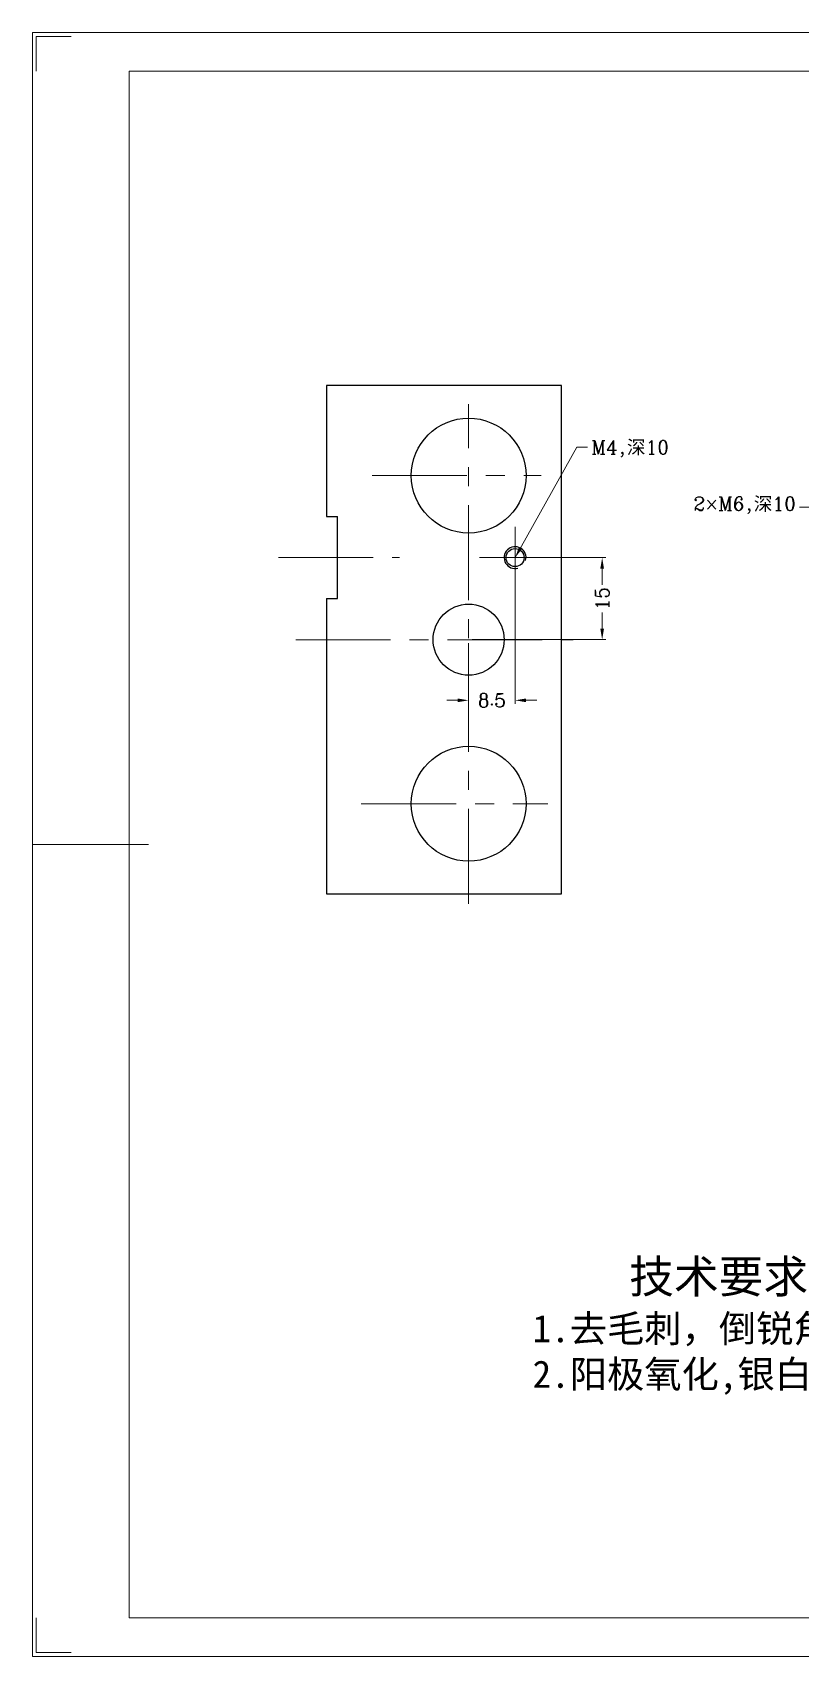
# Model space of a CAD drawing. Header units: millimetres. Extents: x 348 to 7549, y -2121 to -1262.
# Drawn here: x 3823.3 to 3963.9, y -2116.9 to -1819.9 of the extents above; entities that cross this region are included whole.
import ezdxf

# ---------------------------------------------------------------- set-up
doc = ezdxf.new("R2010")
doc.units = ezdxf.units.MM
doc.header["$LTSCALE"] = 46.255
doc.header["$PDMODE"] = 3
doc.header["$PDSIZE"] = 8
doc.linetypes.add('CENTER', pattern=[0.6, 0.375, -0.075, 0.075, -0.075])
doc.layers.get('0').update_dxf_attribs({"linetype": 'CONTINUOUS'})
doc.layers.get('Defpoints').update_dxf_attribs({"linetype": 'CONTINUOUS'})
doc.layers.add('02___PRT_ALL_AXES', color=7, linetype='CONTINUOUS')
for name, color, linetype, lineweight in [('dim', 82, 'CONTINUOUS', 9), ('中心线', 2, 'CENTER', 13), ('图框_内框线', 5, 'CONTINUOUS', 13), ('图框_外框线', 7, 'CONTINUOUS', 13), ('图框_角线', 5, 'CONTINUOUS', 13)]:
    doc.layers.add(name, color=color, linetype=linetype, lineweight=lineweight)
doc.styles.add('ROMANC', font='romanc.shx', dxfattribs={"bigfont": 'gbcbig.shx'})
doc.styles.add('宋体', font='SimSun.ttf')
doc.dimstyles.new('YanXiu', dxfattribs={"dimtxt": 2.5, "dimasz": 2.2, "dimexe": 0.66, "dimexo": 0.66, "dimgap": 0.66, "dimtad": 0, "dimtoh": 1, "dimdsep": 46, "dimtxsty": 'ROMANC', "dimcen": 0, "dimclrd": 256, "dimclre": 131, "dimclrt": 42, "dimazin": 2, "dimtfac": 1, "dimtofl": 0, "dimtmove": 0, "dimatfit": 3, "dimfxl": 1, "dimlwd": 5, "dimlwe": 5, "dimarcsym": 0})

# ---------------------------------------------------------------- blocks, each defined once
blk = doc.blocks.new('*D602')
at = {"layer": 'Defpoints', "color": 0, "transparency": 16777216}
for p in [(3911.63, -1915.93), (3903.13, -1930.93), (3911.63, -1942.02)]:
    blk.add_point(p, dxfattribs=at)
at = {"layer": 'dim', "color": 131, "lineweight": 5, "transparency": 16777216}
for p, q in [((3911.63, -1916.59), (3911.63, -1942.68)), ((3903.13, -1931.59), (3903.13, -1942.68))]:
    blk.add_line(p, q, dxfattribs=at)
at = {"layer": 'dim', "lineweight": 5, "transparency": 16777216}
for p, q in [((3901.13, -1942.02), (3899.13, -1942.02)), ((3913.63, -1942.02), (3915.63, -1942.02))]:
    blk.add_line(p, q, dxfattribs=at)
at = {"layer": 'dim', "transparency": 16777216}
for points in [[(3901.13, -1941.69), (3901.13, -1942.36), (3903.13, -1942.02)], [(3913.63, -1941.69), (3913.63, -1942.36), (3911.63, -1942.02)]]:
    blk.add_solid(points, dxfattribs=at)
at = {"layer": 'dim', "color": 42, "transparency": 16777216, "insert": (3907.38, -1942.02), "char_height": 2.5, "attachment_point": 5, "style": 'ROMANC'}
blk.add_mtext('8.5', dxfattribs=at)
blk = doc.blocks.new('*D603')
at = {"layer": 'Defpoints', "color": 0, "transparency": 16777216}
for p in [(3911.63, -1915.93), (3903.13, -1930.93), (3927.56, -1930.93)]:
    blk.add_point(p, dxfattribs=at)
at = {"layer": 'dim', "color": 131, "lineweight": 5, "transparency": 16777216}
for p, q in [((3912.29, -1915.93), (3928.22, -1915.93)), ((3903.79, -1930.93), (3928.22, -1930.93))]:
    blk.add_line(p, q, dxfattribs=at)
at = {"layer": 'dim', "lineweight": 5, "transparency": 16777216}
for p, q in [((3927.56, -1917.93), (3927.56, -1920.93)), ((3927.56, -1928.93), (3927.56, -1925.94))]:
    blk.add_line(p, q, dxfattribs=at)
at = {"layer": 'dim', "transparency": 16777216}
for points in [[(3927.22, -1917.93), (3927.89, -1917.93), (3927.56, -1915.93)], [(3927.22, -1928.93), (3927.89, -1928.93), (3927.56, -1930.93)]]:
    blk.add_solid(points, dxfattribs=at)
at = {"layer": 'dim', "color": 42, "transparency": 16777216, "insert": (3927.56, -1923.43), "char_height": 2.5, "attachment_point": 5, "rotation": 90, "style": 'ROMANC'}
blk.add_mtext('15', dxfattribs=at)

msp = doc.modelspace()

# ---------------------------------------------------------------- linework, layer by layer
at = {"color": 7, "linetype": 'Continuous'}
for p, q in [((3877.12907, -1884.43367), (3877.12907, -1908.43367)), ((3877.12907, -1908.43367), (3879.12907, -1908.43367)), ((3879.12907, -1923.43367), (3879.12907, -1908.43367)), ((3877.12907, -1923.43367), (3879.12907, -1923.43367)), ((3877.12907, -1923.43367), (3877.12907, -1977.43367))]:
    msp.add_line(p, q, dxfattribs=at)
at = {"color": 2, "linetype": 'Continuous'}
msp.add_arc((3911.62907, -1915.93367), 2, 345, 285, dxfattribs=at)
at = {"layer": '02___PRT_ALL_AXES', "color": 7, "linetype": 'Continuous'}
for p, q in [((3920.12907, -1884.43367), (3877.12907, -1884.43367)), ((3920.12907, -1977.43367), (3920.12907, -1884.43367)), ((3877.12907, -1977.43367), (3920.12907, -1977.43367))]:
    msp.add_line(p, q, dxfattribs=at)
for centre, radius in [((3903.12907, -1900.93367), 10.5), ((3911.62907, -1915.93367), 1.65), ((3903.12907, -1930.93367), 6.5), ((3903.12907, -1960.93367), 10.5)]:
    msp.add_circle(centre, radius, dxfattribs=at)
at = {"layer": '中心线'}
for p, q in [((3903.12907, -1979.20691), (3903.12907, -1887.89493)), ((3885.47512, -1900.93367), (3916.38363, -1900.93367)), ((3911.62907, -1922.99674), (3911.62907, -1910.30576)), ((3868.33546, -1915.93367), (3890.48274, -1915.93367)), ((3905.14381, -1915.93367), (3916.98988, -1915.93367)), ((3871.51112, -1930.93367), (3922.23181, -1930.93367)), ((3883.48682, -1960.93367), (3917.62907, -1960.93367))]:
    msp.add_line(p, q, dxfattribs=at)
at = {"layer": '图框_内框线'}
msp.add_lwpolyline([(3840.99843, -2109.785), (4236.21143, -2109.785), (4236.21143, -1826.985), (3840.99843, -1826.985)], close=True, dxfattribs=at)
msp.add_lwpolyline([(3823.32343, -1968.385), (3844.53343, -1968.385)], dxfattribs=at)
at = {"layer": '图框_外框线'}
msp.add_lwpolyline([(3823.32343, -2116.855), (4243.28143, -2116.855), (4243.28143, -1819.915), (3823.32343, -1819.915)], close=True, dxfattribs=at)
at = {"layer": '图框_角线', "flags": 128}
for points in [[(3824.03043, -1826.985), (3824.03043, -1820.622), (3830.39343, -1820.622)], [(3830.39343, -2116.148), (3824.03043, -2116.148), (3824.03043, -2109.785)]]:
    msp.add_lwpolyline(points, dxfattribs=at)

# ---------------------------------------------------------------- texts
at = {"layer": 'dim', "color": 42, "char_height": 2.5, "style": 'ROMANC'}
for s, insert, attachment_point in [('M4{\\fFangSong|b0|i0|c134|p49;,深}10', (3925.5628, -1894.49455), 1), ('2×M6{\\fFangSong|b0|i0|c134|p49;,深}10', (3962.99533, -1907.97984), 9)]:
    msp.add_mtext(s, dxfattribs=dict(at, insert=insert, attachment_point=attachment_point))
at = {"layer": '中心线', "insert": (3908.02092, -2044.38636), "char_height": 8, "width": 96.5820097, "attachment_point": 1, "style": '宋体'}
msp.add_mtext('{\\H0.75x;      技术要求\\P\\H0.83333x;  1.去毛刺，倒锐角；\\P  2.阳极氧化,银白色\\H1x;，亚光。}', dxfattribs=at)

# ---------------------------------------------------------------- dimensions: what is measured, and where the dimension line sits
at = {"layer": 'dim'}
dim = msp.add_linear_dim(base=(3911.62907, -1942.02244), p1=(3903.12907, -1930.93367), p2=(3911.62907, -1915.93367), dimstyle='YanXiu', override={"dimasz": 2}, dxfattribs=at)
dim.commit()
dim.dimension.update_dxf_attribs({"geometry": '*D602', "text_midpoint": (3907.37907, -1942.02244)})
dim = msp.add_linear_dim(base=(3927.55605, -1930.93367), p1=(3911.62907, -1915.93367), p2=(3903.12907, -1930.93367), angle=90, dimstyle='YanXiu', override={"dimasz": 2}, dxfattribs=at)
dim.commit()
dim.dimension.update_dxf_attribs({"geometry": '*D603', "text_midpoint": (3927.55605, -1923.43367)})

# ---------------------------------------------------------------- leaders
at = {"layer": 'dim', "annotation_type": 0, "has_hookline": 1}
for points, hookline_direction, text_width in [([(3911.62907, -1915.93367), (3922.9028, -1895.74455), (3924.9028, -1895.74455)], 0, 14.65238), ([(3990.01561, -1915.93367), (3971.44046, -1906.72984), (3963.65533, -1906.72984)], 1, 18.73414)]:
    msp.add_leader(points, dimstyle='YanXiu', override={"dimasz": 2, "dimgap": 0.66, "dimtad": 0}, dxfattribs=dict(at, hookline_direction=hookline_direction, text_width=text_width))

doc.saveas('drawing.dxf')
